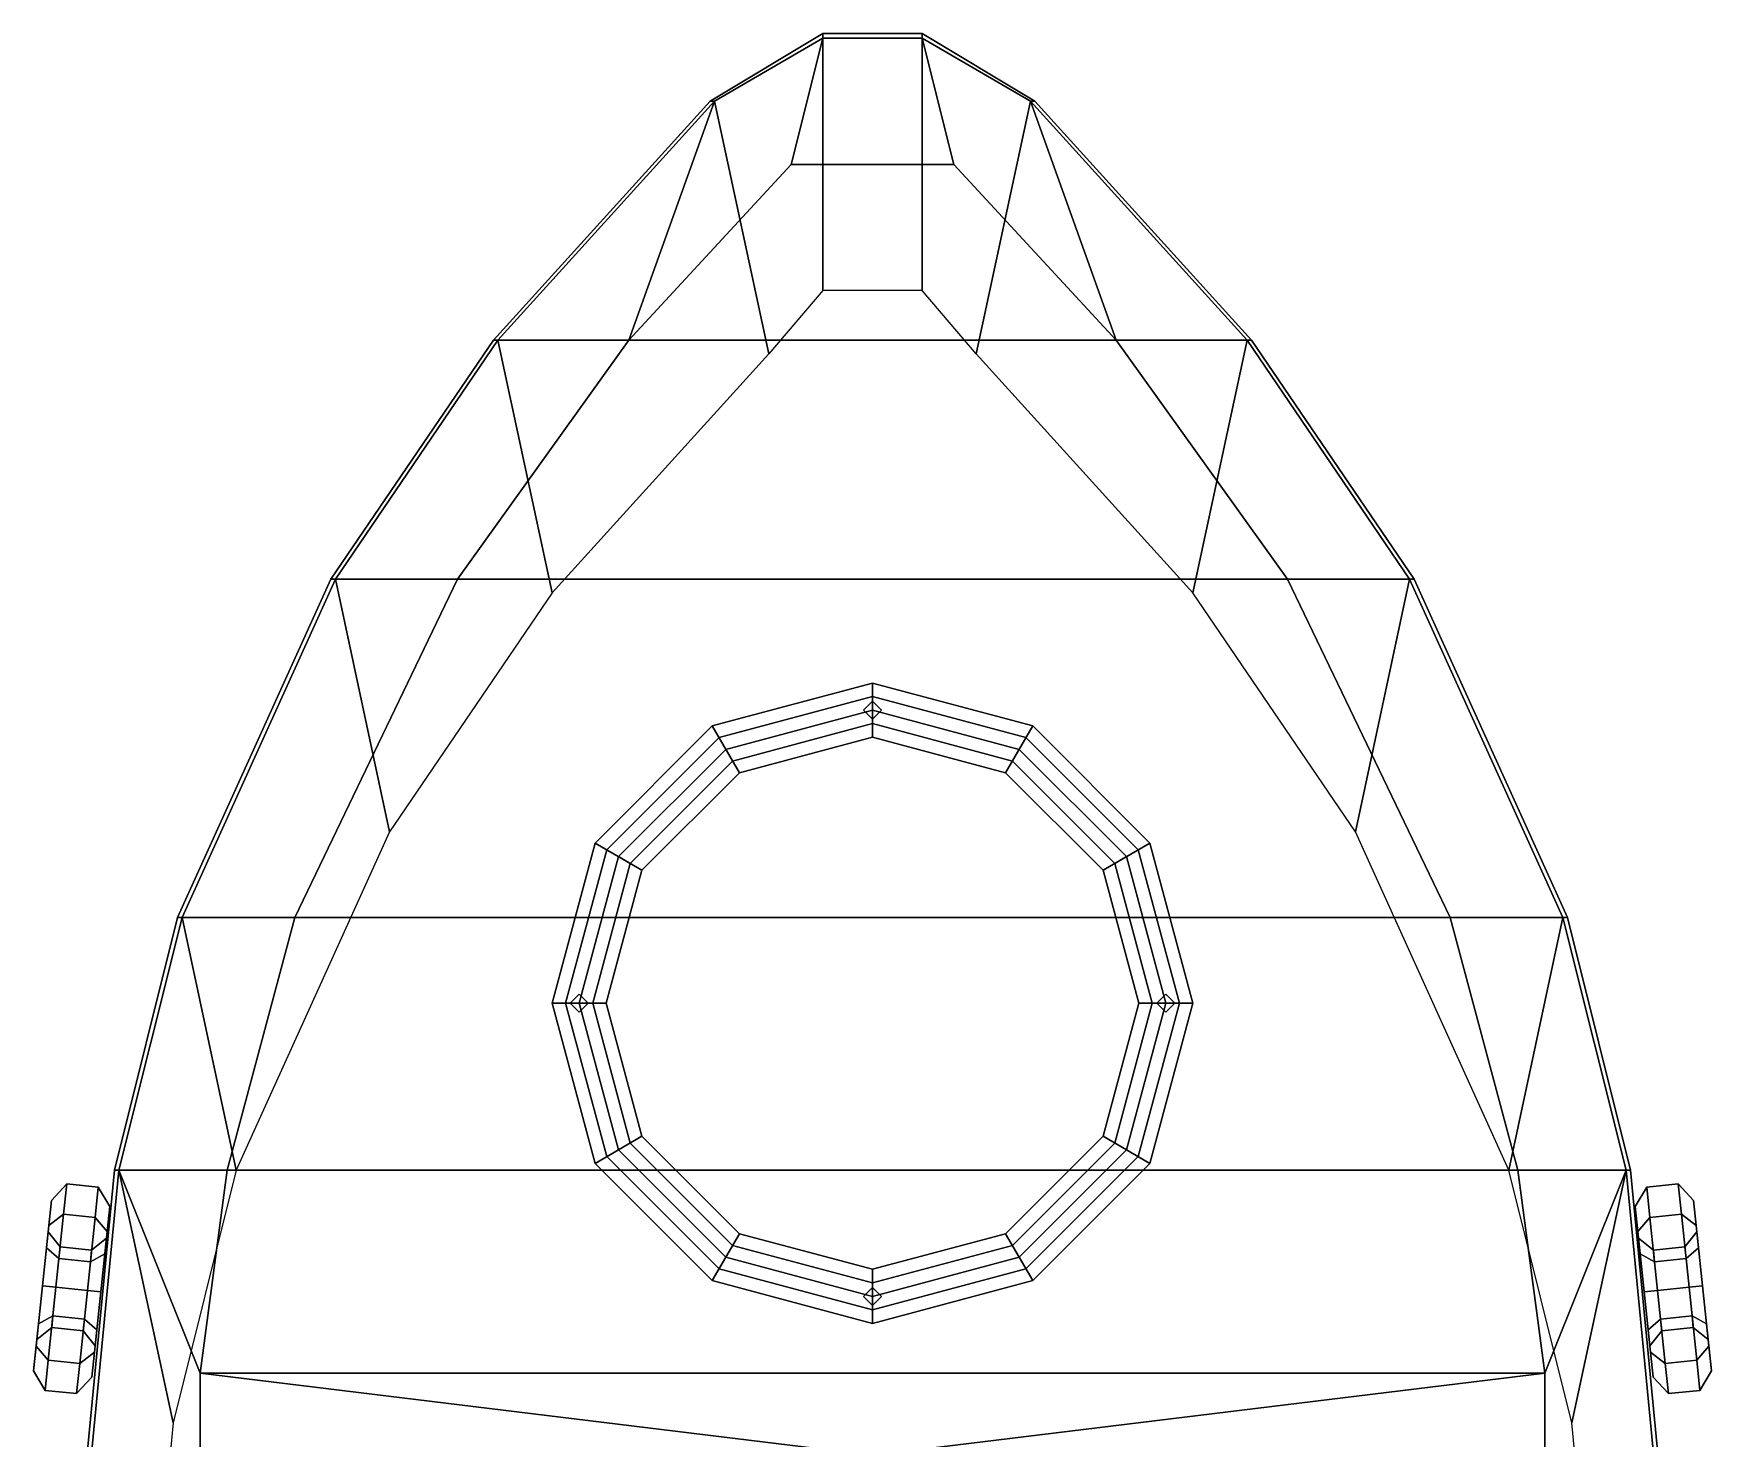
# Model space of a CAD drawing. Extents: x -1.94 to 1.94, y -4.85 to 4.88.
# Drawn here: x -1.859 to 1.859, y 1.765 to 4.88 of the extents above; entities that cross this region are included whole.
import ezdxf

# ---------------------------------------------------------------- set-up
doc = ezdxf.new("R2010")
doc.units = 0
doc.layers.get('0').update_dxf_attribs({"linetype": 'CONTINUOUS'})
doc.layers.add('DECK', color=3, linetype='CONTINUOUS')
doc.layers.add('TIRES', color=2, linetype='CONTINUOUS')

msp = doc.modelspace()

# ---------------------------------------------------------------- linework, layer by layer
for points in [[(-0.11, 4.31), (-0.23, 4.17), (-0.35, 4.73, 0.69), (-0.11, 4.87, 0.69)], [(-0.35, 4.73, 0.83), (-0.11, 4.87, 0.83), (-0.11, 4.87, 0.71), (-0.35, 4.73, 0.71)], [(-0.11, 4.87, 0.69), (0.11, 4.87, 0.69), (0.11, 4.31), (-0.11, 4.31)], [(-0.11, 4.87, 0.83), (0.11, 4.87, 0.83), (0.11, 4.87, 0.71), (-0.11, 4.87, 0.71)], [(0.11, 4.87, 0.69), (0.35, 4.73, 0.69), (0.23, 4.17), (0.11, 4.31)], [(0.11, 4.87, 0.83), (0.35, 4.73, 0.83), (0.35, 4.73, 0.71), (0.11, 4.87, 0.71)], [(-0.23, 4.17), (-0.71, 3.64), (-0.83, 4.2, 0.71), (-0.35, 4.73, 0.69)], [(-0.83, 4.2, 0.85), (-0.35, 4.73, 0.83), (-0.35, 4.73, 0.71), (-0.83, 4.2, 0.73)], [(0.35, 4.73, 0.69), (0.83, 4.2, 0.71), (0.71, 3.64), (0.23, 4.17)], [(0.35, 4.73, 0.83), (0.83, 4.2, 0.85), (0.83, 4.2, 0.73), (0.35, 4.73, 0.71)], [(-0.71, 3.64), (-1.07, 3.11), (-1.19, 3.67, 0.73), (-0.83, 4.2, 0.71)], [(-1.19, 3.67, 0.87), (-0.83, 4.2, 0.85), (-0.83, 4.2, 0.73), (-1.19, 3.67, 0.75)], [(0.83, 4.2, 0.71), (1.19, 3.67, 0.73), (1.07, 3.11), (0.71, 3.64)], [(0.83, 4.2, 0.85), (1.19, 3.67, 0.87), (1.19, 3.67, 0.75), (0.83, 4.2, 0.73)], [(-1.07, 3.11), (-1.41, 2.36), (-1.53, 2.92, 0.74), (-1.19, 3.67, 0.73)], [(-1.53, 2.92, 0.88), (-1.19, 3.67, 0.87), (-1.19, 3.67, 0.75), (-1.53, 2.92, 0.76)], [(1.19, 3.67, 0.73), (1.53, 2.92, 0.74), (1.41, 2.36), (1.07, 3.11)], [(1.19, 3.67, 0.87), (1.53, 2.92, 0.88), (1.53, 2.92, 0.76), (1.19, 3.67, 0.75)], [(-1.41, 2.36), (-1.55, 1.8), (-1.67, 2.36, 0.75), (-1.53, 2.92, 0.74)], [(-1.67, 2.36, 0.89), (-1.53, 2.92, 0.88), (-1.53, 2.92, 0.76), (-1.67, 2.36, 0.77)], [(1.53, 2.92, 0.74), (1.67, 2.36, 0.75), (1.55, 1.8), (1.41, 2.36)], [(1.53, 2.92, 0.88), (1.67, 2.36, 0.89), (1.67, 2.36, 0.77), (1.53, 2.92, 0.76)], [(-1.55, 1.8), (-1.68, 0.45), (-1.8, 1.01, 0.76), (-1.67, 2.36, 0.75)], [(-1.8, 1.01, 0.9), (-1.67, 2.36, 0.89), (-1.67, 2.36, 0.77), (-1.8, 1.01, 0.78)], [(1.67, 2.36, 0.75), (1.8, 1.01, 0.76), (1.68, 0.45), (1.55, 1.8)], [(1.67, 2.36, 0.89), (1.8, 1.01, 0.9), (1.8, 1.01, 0.78), (1.67, 2.36, 0.77)]]:
    msp.add_3dface(points)
at = {"layer": 'DECK'}
for points in [[(-0.11, 4.87, 0.71), (-0.11, 4.88, 0.7), (-0.36, 4.73, 0.7), (-0.35, 4.73, 0.71)], [(-0.11, 4.88, 0.7), (-0.11, 4.87, 0.69), (-0.35, 4.73, 0.69), (-0.36, 4.73, 0.7)], [(0.11, 4.87, 0.71), (0.11, 4.88, 0.7), (-0.11, 4.88, 0.7), (-0.11, 4.87, 0.71)], [(0.11, 4.88, 0.7), (0.11, 4.87, 0.69), (-0.11, 4.87, 0.69), (-0.11, 4.88, 0.7)], [(0.11, 4.88, 0.7), (0.11, 4.87, 0.71), (0.35, 4.73, 0.71), (0.36, 4.73, 0.7)], [(0.11, 4.87, 0.69), (0.11, 4.88, 0.7), (0.36, 4.73, 0.7), (0.35, 4.73, 0.69)], [(-0.11, 4.87, 0.83), (-0.35, 4.73, 0.83), (-0.54, 4.2, 0.85), (-0.18, 4.59, 0.8353)], [(0.11, 4.87, 0.83), (-0.11, 4.87, 0.83), (-0.18, 4.59, 0.8353), (0.18, 4.59, 0.8353)], [(0.35, 4.73, 0.83), (0.11, 4.87, 0.83), (0.18, 4.59, 0.8353), (0.54, 4.2, 0.85)], [(-0.35, 4.73, 0.71), (-0.36, 4.73, 0.7), (-0.84, 4.2, 0.72), (-0.83, 4.2, 0.73)], [(-0.36, 4.73, 0.7), (-0.35, 4.73, 0.69), (-0.83, 4.2, 0.71), (-0.84, 4.2, 0.72)], [(-0.35, 4.73, 0.83), (-0.83, 4.2, 0.85), (-0.54, 4.2, 0.85)], [(0.36, 4.73, 0.7), (0.35, 4.73, 0.71), (0.83, 4.2, 0.73), (0.84, 4.2, 0.72)], [(0.35, 4.73, 0.69), (0.36, 4.73, 0.7), (0.84, 4.2, 0.72), (0.83, 4.2, 0.71)], [(0.83, 4.2, 0.85), (0.35, 4.73, 0.83), (0.54, 4.2, 0.85)], [(-0.18, 4.59, 0.69), (-0.54, 4.2, 0.69), (0.54, 4.2, 0.69), (0.18, 4.59, 0.69)], [(-0.18, 4.59, 0.8353), (-0.54, 4.2, 0.85), (-0.54, 4.2, 0.69), (-0.18, 4.59, 0.69)], [(0.18, 4.59, 0.8353), (-0.18, 4.59, 0.8353), (-0.18, 4.59, 0.69), (0.18, 4.59, 0.69)], [(0.54, 4.2, 0.85), (0.18, 4.59, 0.8353), (0.18, 4.59, 0.69), (0.54, 4.2, 0.69)], [(-0.83, 4.2, 0.73), (-0.84, 4.2, 0.72), (-1.2, 3.67, 0.74), (-1.19, 3.67, 0.75)], [(-0.84, 4.2, 0.72), (-0.83, 4.2, 0.71), (-1.19, 3.67, 0.73), (-1.2, 3.67, 0.74)], [(-0.92, 3.67, 0.87), (-0.54, 4.2, 0.85), (-0.83, 4.2, 0.85), (-1.19, 3.67, 0.87)], [(0.92, 3.67, 0.69), (0.54, 4.2, 0.69), (-0.54, 4.2, 0.69), (-0.92, 3.67, 0.69)], [(-0.92, 3.67, 0.69), (-0.54, 4.2, 0.69), (-0.54, 4.2, 0.85), (-0.92, 3.67, 0.87)], [(0.92, 3.67, 0.87), (0.54, 4.2, 0.85), (0.54, 4.2, 0.69), (0.92, 3.67, 0.69)], [(1.19, 3.67, 0.87), (0.83, 4.2, 0.85), (0.54, 4.2, 0.85), (0.92, 3.67, 0.87)], [(0.84, 4.2, 0.72), (0.83, 4.2, 0.73), (1.19, 3.67, 0.75), (1.2, 3.67, 0.74)], [(0.83, 4.2, 0.71), (0.84, 4.2, 0.72), (1.2, 3.67, 0.74), (1.19, 3.67, 0.73)], [(-1.19, 3.67, 0.75), (-1.2, 3.67, 0.74), (-1.54, 2.92, 0.75), (-1.53, 2.92, 0.76)], [(-1.2, 3.67, 0.74), (-1.19, 3.67, 0.73), (-1.53, 2.92, 0.74), (-1.54, 2.92, 0.75)], [(-1.28, 2.92, 0.88), (-0.92, 3.67, 0.87), (-1.19, 3.67, 0.87), (-1.53, 2.92, 0.88)], [(-0.92, 3.67, 0.69), (-1.28, 2.92, 0.69), (1.28, 2.92, 0.69), (0.92, 3.67, 0.69)], [(-1.28, 2.92, 0.69), (-0.92, 3.67, 0.69), (-0.92, 3.67, 0.87), (-1.28, 2.92, 0.88)], [(1.28, 2.92, 0.88), (0.92, 3.67, 0.87), (0.92, 3.67, 0.69), (1.28, 2.92, 0.69)], [(1.53, 2.92, 0.88), (1.19, 3.67, 0.87), (0.92, 3.67, 0.87), (1.28, 2.92, 0.88)], [(1.2, 3.67, 0.74), (1.19, 3.67, 0.75), (1.53, 2.92, 0.76), (1.54, 2.92, 0.75)], [(1.19, 3.67, 0.73), (1.2, 3.67, 0.74), (1.54, 2.92, 0.75), (1.53, 2.92, 0.74)], [(0, 3.44, 0.69), (-0.355, 3.3449, 0.69), (-0.355, 3.3449, 0.9), (0, 3.44, 0.9)], [(0, 3.44, 0.9), (-0.355, 3.3449, 0.9), (-0.295, 3.241, 0.9), (0, 3.32, 0.9)], [(0.355, 3.3449, 0.69), (0, 3.44, 0.69), (0, 3.44, 0.9), (0.355, 3.3449, 0.9)], [(0.355, 3.3449, 0.9), (0, 3.44, 0.9), (0, 3.32, 0.9), (0.295, 3.241, 0.9)], [(-0.34, 3.3189, 1), (-0.325, 3.2929, 1.03), (0, 3.38, 1.03), (0, 3.41, 1)], [(-0.325, 3.2929, 0.97), (-0.34, 3.3189, 1), (0, 3.41, 1), (0, 3.38, 0.97)], [(0, 3.4, 0.9), (-0.02, 3.38, 0.9), (-0.02, 3.38, 1), (0, 3.4, 1)], [(0, 3.41, 1), (0, 3.38, 1.03), (0.325, 3.2929, 1.03), (0.34, 3.3189, 1)], [(0, 3.38, 0.97), (0, 3.41, 1), (0.34, 3.3189, 1), (0.325, 3.2929, 0.97)], [(0.02, 3.38, 0.9), (0, 3.4, 0.9), (0, 3.4, 1), (0.02, 3.38, 1)], [(-0.325, 3.2929, 1.03), (-0.31, 3.2669, 1), (0, 3.35, 1), (0, 3.38, 1.03)], [(-0.31, 3.2669, 1), (-0.325, 3.2929, 0.97), (0, 3.38, 0.97), (0, 3.35, 1)], [(-0.02, 3.38, 0.9), (0, 3.36, 0.9), (0, 3.36, 1), (-0.02, 3.38, 1)], [(0, 3.38, 1.03), (0, 3.35, 1), (0.31, 3.2669, 1), (0.325, 3.2929, 1.03)], [(0, 3.35, 1), (0, 3.38, 0.97), (0.325, 3.2929, 0.97), (0.31, 3.2669, 1)], [(0, 3.36, 0.9), (0.02, 3.38, 0.9), (0.02, 3.38, 1), (0, 3.36, 1)], [(-0.355, 3.3449, 0.69), (-0.6149, 3.085, 0.69), (-0.6149, 3.085, 0.9), (-0.355, 3.3449, 0.9)], [(-0.355, 3.3449, 0.9), (-0.6149, 3.085, 0.9), (-0.511, 3.025, 0.9), (-0.295, 3.241, 0.9)], [(-0.5889, 3.07, 1), (-0.5629, 3.055, 1.03), (-0.325, 3.2929, 1.03), (-0.34, 3.3189, 1)], [(-0.5629, 3.055, 0.97), (-0.5889, 3.07, 1), (-0.34, 3.3189, 1), (-0.325, 3.2929, 0.97)], [(-0.295, 3.241, 0.69), (0, 3.32, 0.69), (0, 3.32, 0.9), (-0.295, 3.241, 0.9)], [(0, 3.32, 0.69), (0.295, 3.241, 0.69), (0.295, 3.241, 0.9), (0, 3.32, 0.9)], [(0.6149, 3.085, 0.9), (0.355, 3.3449, 0.9), (0.295, 3.241, 0.9), (0.511, 3.025, 0.9)], [(0.34, 3.3189, 1), (0.325, 3.2929, 1.03), (0.5629, 3.055, 1.03), (0.5889, 3.07, 1)], [(0.325, 3.2929, 0.97), (0.34, 3.3189, 1), (0.5889, 3.07, 1), (0.5629, 3.055, 0.97)], [(0.6149, 3.085, 0.69), (0.355, 3.3449, 0.69), (0.355, 3.3449, 0.9), (0.6149, 3.085, 0.9)], [(-0.5629, 3.055, 1.03), (-0.5369, 3.04, 1), (-0.31, 3.2669, 1), (-0.325, 3.2929, 1.03)], [(-0.5369, 3.04, 1), (-0.5629, 3.055, 0.97), (-0.325, 3.2929, 0.97), (-0.31, 3.2669, 1)], [(0.325, 3.2929, 1.03), (0.31, 3.2669, 1), (0.5369, 3.04, 1), (0.5629, 3.055, 1.03)], [(0.31, 3.2669, 1), (0.325, 3.2929, 0.97), (0.5629, 3.055, 0.97), (0.5369, 3.04, 1)], [(-0.511, 3.025, 0.69), (-0.295, 3.241, 0.69), (-0.295, 3.241, 0.9), (-0.511, 3.025, 0.9)], [(0.295, 3.241, 0.69), (0.511, 3.025, 0.69), (0.511, 3.025, 0.9), (0.295, 3.241, 0.9)], [(-0.6149, 3.085, 0.69), (-0.71, 2.73, 0.69), (-0.71, 2.73, 0.9), (-0.6149, 3.085, 0.9)], [(-0.6149, 3.085, 0.9), (-0.71, 2.73, 0.9), (-0.59, 2.73, 0.9), (-0.511, 3.025, 0.9)], [(-0.68, 2.73, 1), (-0.65, 2.73, 1.03), (-0.5629, 3.055, 1.03), (-0.5889, 3.07, 1)], [(-0.65, 2.73, 0.97), (-0.68, 2.73, 1), (-0.5889, 3.07, 1), (-0.5629, 3.055, 0.97)], [(-0.65, 2.73, 1.03), (-0.62, 2.73, 1), (-0.5369, 3.04, 1), (-0.5629, 3.055, 1.03)], [(-0.62, 2.73, 1), (-0.65, 2.73, 0.97), (-0.5629, 3.055, 0.97), (-0.5369, 3.04, 1)], [(0.71, 2.73, 0.9), (0.6149, 3.085, 0.9), (0.511, 3.025, 0.9), (0.59, 2.73, 0.9)], [(0.5629, 3.055, 1.03), (0.5369, 3.04, 1), (0.62, 2.73, 1), (0.65, 2.73, 1.03)], [(0.5369, 3.04, 1), (0.5629, 3.055, 0.97), (0.65, 2.73, 0.97), (0.62, 2.73, 1)], [(0.5889, 3.07, 1), (0.5629, 3.055, 1.03), (0.65, 2.73, 1.03), (0.68, 2.73, 1)], [(0.5629, 3.055, 0.97), (0.5889, 3.07, 1), (0.68, 2.73, 1), (0.65, 2.73, 0.97)], [(0.71, 2.73, 0.69), (0.6149, 3.085, 0.69), (0.6149, 3.085, 0.9), (0.71, 2.73, 0.9)], [(-0.59, 2.73, 0.69), (-0.511, 3.025, 0.69), (-0.511, 3.025, 0.9), (-0.59, 2.73, 0.9)], [(0.511, 3.025, 0.69), (0.59, 2.73, 0.69), (0.59, 2.73, 0.9), (0.511, 3.025, 0.9)], [(-1.53, 2.92, 0.76), (-1.54, 2.92, 0.75), (-1.68, 2.36, 0.76), (-1.67, 2.36, 0.77)], [(-1.54, 2.92, 0.75), (-1.53, 2.92, 0.74), (-1.67, 2.36, 0.75), (-1.68, 2.36, 0.76)], [(-1.43, 2.36, 0.89), (-1.28, 2.92, 0.88), (-1.53, 2.92, 0.88), (-1.67, 2.36, 0.89)], [(1.43, 2.36, 0.69), (1.28, 2.92, 0.69), (-1.28, 2.92, 0.69), (-1.43, 2.36, 0.69)], [(-1.43, 2.36, 0.69), (-1.28, 2.92, 0.69), (-1.28, 2.92, 0.88), (-1.43, 2.36, 0.89)], [(1.43, 2.36, 0.89), (1.28, 2.92, 0.88), (1.28, 2.92, 0.69), (1.43, 2.36, 0.69)], [(1.67, 2.36, 0.89), (1.53, 2.92, 0.88), (1.28, 2.92, 0.88), (1.43, 2.36, 0.89)], [(1.54, 2.92, 0.75), (1.53, 2.92, 0.76), (1.67, 2.36, 0.77), (1.68, 2.36, 0.76)], [(1.53, 2.92, 0.74), (1.54, 2.92, 0.75), (1.68, 2.36, 0.76), (1.67, 2.36, 0.75)], [(-0.71, 2.73, 0.69), (-0.6149, 2.375, 0.69), (-0.6149, 2.375, 0.9), (-0.71, 2.73, 0.9)], [(-0.71, 2.73, 0.9), (-0.6149, 2.375, 0.9), (-0.511, 2.435, 0.9), (-0.59, 2.73, 0.9)], [(-0.5889, 2.39, 1), (-0.5629, 2.405, 1.03), (-0.65, 2.73, 1.03), (-0.68, 2.73, 1)], [(-0.5629, 2.405, 0.97), (-0.5889, 2.39, 1), (-0.68, 2.73, 1), (-0.65, 2.73, 0.97)], [(-0.65, 2.75, 0.9), (-0.67, 2.73, 0.9), (-0.67, 2.73, 1), (-0.65, 2.75, 1)], [(-0.67, 2.73, 0.9), (-0.65, 2.71, 0.9), (-0.65, 2.71, 1), (-0.67, 2.73, 1)], [(-0.63, 2.73, 0.9), (-0.65, 2.75, 0.9), (-0.65, 2.75, 1), (-0.63, 2.73, 1)], [(-0.5629, 2.405, 1.03), (-0.5369, 2.42, 1), (-0.62, 2.73, 1), (-0.65, 2.73, 1.03)], [(-0.5369, 2.42, 1), (-0.5629, 2.405, 0.97), (-0.65, 2.73, 0.97), (-0.62, 2.73, 1)], [(-0.65, 2.71, 0.9), (-0.63, 2.73, 0.9), (-0.63, 2.73, 1), (-0.65, 2.71, 1)], [(-0.511, 2.435, 0.69), (-0.59, 2.73, 0.69), (-0.59, 2.73, 0.9), (-0.511, 2.435, 0.9)], [(0.59, 2.73, 0.69), (0.511, 2.435, 0.69), (0.511, 2.435, 0.9), (0.59, 2.73, 0.9)], [(0.6149, 2.375, 0.9), (0.71, 2.73, 0.9), (0.59, 2.73, 0.9), (0.511, 2.435, 0.9)], [(0.65, 2.73, 1.03), (0.62, 2.73, 1), (0.5369, 2.42, 1), (0.5629, 2.405, 1.03)], [(0.62, 2.73, 1), (0.65, 2.73, 0.97), (0.5629, 2.405, 0.97), (0.5369, 2.42, 1)], [(0.68, 2.73, 1), (0.65, 2.73, 1.03), (0.5629, 2.405, 1.03), (0.5889, 2.39, 1)], [(0.65, 2.73, 0.97), (0.68, 2.73, 1), (0.5889, 2.39, 1), (0.5629, 2.405, 0.97)], [(0.6149, 2.375, 0.69), (0.71, 2.73, 0.69), (0.71, 2.73, 0.9), (0.6149, 2.375, 0.9)], [(0.65, 2.75, 0.9), (0.63, 2.73, 0.9), (0.63, 2.73, 1), (0.65, 2.75, 1)], [(0.63, 2.73, 0.9), (0.65, 2.71, 0.9), (0.65, 2.71, 1), (0.63, 2.73, 1)], [(0.67, 2.73, 0.9), (0.65, 2.75, 0.9), (0.65, 2.75, 1), (0.67, 2.73, 1)], [(0.65, 2.71, 0.9), (0.67, 2.73, 0.9), (0.67, 2.73, 1), (0.65, 2.71, 1)], [(-0.6149, 2.375, 0.9), (-0.355, 2.1151, 0.9), (-0.295, 2.219, 0.9), (-0.511, 2.435, 0.9)], [(-0.325, 2.1671, 1.03), (-0.31, 2.1931, 1), (-0.5369, 2.42, 1), (-0.5629, 2.405, 1.03)], [(-0.31, 2.1931, 1), (-0.325, 2.1671, 0.97), (-0.5629, 2.405, 0.97), (-0.5369, 2.42, 1)], [(-0.295, 2.219, 0.69), (-0.511, 2.435, 0.69), (-0.511, 2.435, 0.9), (-0.295, 2.219, 0.9)], [(0.511, 2.435, 0.69), (0.295, 2.219, 0.69), (0.295, 2.219, 0.9), (0.511, 2.435, 0.9)], [(0.355, 2.1151, 0.9), (0.6149, 2.375, 0.9), (0.511, 2.435, 0.9), (0.295, 2.219, 0.9)], [(0.5629, 2.405, 1.03), (0.5369, 2.42, 1), (0.31, 2.1931, 1), (0.325, 2.1671, 1.03)], [(0.5369, 2.42, 1), (0.5629, 2.405, 0.97), (0.325, 2.1671, 0.97), (0.31, 2.1931, 1)], [(-0.34, 2.1411, 1), (-0.325, 2.1671, 1.03), (-0.5629, 2.405, 1.03), (-0.5889, 2.39, 1)], [(-0.325, 2.1671, 0.97), (-0.34, 2.1411, 1), (-0.5889, 2.39, 1), (-0.5629, 2.405, 0.97)], [(0.5889, 2.39, 1), (0.5629, 2.405, 1.03), (0.325, 2.1671, 1.03), (0.34, 2.1411, 1)], [(0.5629, 2.405, 0.97), (0.5889, 2.39, 1), (0.34, 2.1411, 1), (0.325, 2.1671, 0.97)], [(-1.67, 2.36, 0.77), (-1.68, 2.36, 0.76), (-1.81, 1.01, 0.77), (-1.8, 1.01, 0.78)], [(-1.68, 2.36, 0.76), (-1.67, 2.36, 0.75), (-1.8, 1.01, 0.76), (-1.81, 1.01, 0.77)], [(-1.49, 1.57, 0.8959), (-1.49, 1.91, 0.8933), (-1.67, 2.36, 0.89), (-1.8, 1.01, 0.9)], [(-1.49, 1.91, 0.8933), (-1.43, 2.36, 0.89), (-1.67, 2.36, 0.89)], [(-1.43, 2.36, 0.69), (-1.49, 1.91, 0.69), (1.49, 1.91, 0.69), (1.43, 2.36, 0.69)], [(-1.49, 1.91, 0.69), (-1.43, 2.36, 0.69), (-1.43, 2.36, 0.89), (-1.49, 1.91, 0.8933)], [(-0.6149, 2.375, 0.69), (-0.355, 2.1151, 0.69), (-0.355, 2.1151, 0.9), (-0.6149, 2.375, 0.9)], [(0.355, 2.1151, 0.69), (0.6149, 2.375, 0.69), (0.6149, 2.375, 0.9), (0.355, 2.1151, 0.9)], [(1.49, 1.91, 0.8933), (1.43, 2.36, 0.89), (1.43, 2.36, 0.69), (1.49, 1.91, 0.69)], [(1.67, 2.36, 0.89), (1.67, 2.36, 0.89), (1.43, 2.36, 0.89), (1.49, 1.91, 0.8933)], [(1.8, 1.01, 0.9), (1.67, 2.36, 0.89), (1.49, 1.91, 0.8933), (1.49, 1.57, 0.8959)], [(1.68, 2.36, 0.76), (1.67, 2.36, 0.77), (1.8, 1.01, 0.78), (1.81, 1.01, 0.77)], [(1.67, 2.36, 0.75), (1.68, 2.36, 0.76), (1.81, 1.01, 0.77), (1.8, 1.01, 0.76)], [(-0.355, 2.1151, 0.9), (0, 2.02, 0.9), (0, 2.14, 0.9), (-0.295, 2.219, 0.9)], [(0, 2.14, 0.69), (-0.295, 2.219, 0.69), (-0.295, 2.219, 0.9), (0, 2.14, 0.9)], [(0.295, 2.219, 0.69), (0, 2.14, 0.69), (0, 2.14, 0.9), (0.295, 2.219, 0.9)], [(0, 2.02, 0.9), (0.355, 2.1151, 0.9), (0.295, 2.219, 0.9), (0, 2.14, 0.9)], [(0, 2.05, 1), (0, 2.08, 1.03), (-0.325, 2.1671, 1.03), (-0.34, 2.1411, 1)], [(0, 2.08, 0.97), (0, 2.05, 1), (-0.34, 2.1411, 1), (-0.325, 2.1671, 0.97)], [(0, 2.08, 1.03), (0, 2.11, 1), (-0.31, 2.1931, 1), (-0.325, 2.1671, 1.03)], [(0, 2.11, 1), (0, 2.08, 0.97), (-0.325, 2.1671, 0.97), (-0.31, 2.1931, 1)], [(0.325, 2.1671, 1.03), (0.31, 2.1931, 1), (0, 2.11, 1), (0, 2.08, 1.03)], [(0.31, 2.1931, 1), (0.325, 2.1671, 0.97), (0, 2.08, 0.97), (0, 2.11, 1)], [(0.34, 2.1411, 1), (0.325, 2.1671, 1.03), (0, 2.08, 1.03), (0, 2.05, 1)], [(0.325, 2.1671, 0.97), (0.34, 2.1411, 1), (0, 2.05, 1), (0, 2.08, 0.97)], [(-0.355, 2.1151, 0.69), (0, 2.02, 0.69), (0, 2.02, 0.9), (-0.355, 2.1151, 0.9)], [(0, 2.1, 0.9), (-0.02, 2.08, 0.9), (-0.02, 2.08, 1), (0, 2.1, 1)], [(0, 2.02, 0.69), (0.355, 2.1151, 0.69), (0.355, 2.1151, 0.9), (0, 2.02, 0.9)], [(0.02, 2.08, 0.9), (0, 2.1, 0.9), (0, 2.1, 1), (0.02, 2.08, 1)], [(-0.02, 2.08, 0.9), (0, 2.06, 0.9), (0, 2.06, 1), (-0.02, 2.08, 1)], [(0, 2.06, 0.9), (0.02, 2.08, 0.9), (0.02, 2.08, 1), (0, 2.06, 1)], [(-1.49, 1.57, 0.69), (-1.49, 1.91, 0.69), (-1.49, 1.91, 0.8933), (-1.49, 1.57, 0.8959)], [(-1.49, 1.57, 0.69), (-0.02, 1.73, 0.69), (-1.49, 1.91, 0.69)], [(-0.02, 1.73, 0.69), (0.02, 1.73, 0.69), (1.49, 1.91, 0.69), (-1.49, 1.91, 0.69)], [(1.49, 1.57, 0.69), (1.49, 1.91, 0.69), (0.02, 1.73, 0.69)], [(1.49, 1.57, 0.8959), (1.49, 1.91, 0.8933), (1.49, 1.91, 0.69), (1.49, 1.57, 0.69)]]:
    msp.add_3dface(points, dxfattribs=at)
at = {"layer": 'TIRES'}
for points in [[(-1.7925, 2.2622, 0.8626), (-1.7854, 2.3292, 0.7), (-1.8194, 2.2925, 0.7), (-1.8252, 2.2372, 0.8344)], [(-1.7854, 2.3292, 0.7), (-1.7925, 2.2622, 0.5374), (-1.8252, 2.2372, 0.5656), (-1.8194, 2.2925, 0.7)], [(-1.7228, 2.2549, 0.8626), (-1.7158, 2.3219, 0.7), (-1.7854, 2.3292, 0.7), (-1.7925, 2.2622, 0.8626)], [(-1.7158, 2.3219, 0.7), (-1.7228, 2.2549, 0.5374), (-1.7925, 2.2622, 0.5374), (-1.7854, 2.3292, 0.7)], [(-1.7158, 2.3219, 0.7), (-1.7228, 2.2549, 0.8626), (-1.696, 2.2236, 0.8344), (-1.6901, 2.279, 0.7)], [(-1.7228, 2.2549, 0.5374), (-1.7158, 2.3219, 0.7), (-1.6901, 2.279, 0.7), (-1.696, 2.2236, 0.5656)], [(1.7158, 2.3219, 0.7), (1.7228, 2.2549, 0.5374), (1.696, 2.2236, 0.5656), (1.6901, 2.279, 0.7)], [(1.7228, 2.2549, 0.8626), (1.7158, 2.3219, 0.7), (1.6901, 2.279, 0.7), (1.696, 2.2236, 0.8344)], [(1.7228, 2.2549, 0.5374), (1.7158, 2.3219, 0.7), (1.7854, 2.3292, 0.7), (1.7925, 2.2622, 0.5374)], [(1.7158, 2.3219, 0.7), (1.7228, 2.2549, 0.8626), (1.7925, 2.2622, 0.8626), (1.7854, 2.3292, 0.7)], [(1.7925, 2.2622, 0.5374), (1.7854, 2.3292, 0.7), (1.8194, 2.2925, 0.7), (1.8252, 2.2372, 0.5656)], [(1.7854, 2.3292, 0.7), (1.7925, 2.2622, 0.8626), (1.8252, 2.2372, 0.8344), (1.8194, 2.2925, 0.7)], [(-1.8252, 2.2372, 0.8344), (-1.8194, 2.2925, 0.7), (-1.8267, 2.2229, 0.7), (-1.8304, 2.188, 0.7849)], [(-1.8194, 2.2925, 0.7), (-1.8252, 2.2372, 0.5656), (-1.8304, 2.188, 0.6151), (-1.8267, 2.2229, 0.7)], [(-1.6901, 2.279, 0.7), (-1.696, 2.2236, 0.8344), (-1.7011, 2.1744, 0.7849), (-1.6975, 2.2093, 0.7)], [(-1.696, 2.2236, 0.5656), (-1.6901, 2.279, 0.7), (-1.6975, 2.2093, 0.7), (-1.7011, 2.1744, 0.6151)], [(1.6901, 2.279, 0.7), (1.696, 2.2236, 0.5656), (1.7011, 2.1744, 0.6151), (1.6975, 2.2093, 0.7)], [(1.696, 2.2236, 0.8344), (1.6901, 2.279, 0.7), (1.6975, 2.2093, 0.7), (1.7011, 2.1744, 0.7849)], [(1.8252, 2.2372, 0.5656), (1.8194, 2.2925, 0.7), (1.8267, 2.2229, 0.7), (1.8304, 2.188, 0.6151)], [(1.8194, 2.2925, 0.7), (1.8252, 2.2372, 0.8344), (1.8304, 2.188, 0.7849), (1.8267, 2.2229, 0.7)], [(-1.7925, 2.2622, 0.5374), (-1.8095, 2.1005, 0.47), (-1.8393, 2.1036, 0.51), (-1.8252, 2.2372, 0.5656)], [(-1.8095, 2.1005, 0.93), (-1.7925, 2.2622, 0.8626), (-1.8252, 2.2372, 0.8344), (-1.8393, 2.1036, 0.89)], [(-1.8252, 2.2372, 0.5656), (-1.8393, 2.1036, 0.51), (-1.8393, 2.1036, 0.58), (-1.8304, 2.188, 0.6151)], [(-1.8393, 2.1036, 0.89), (-1.8252, 2.2372, 0.8344), (-1.8304, 2.188, 0.7849), (-1.8393, 2.1036, 0.82)], [(-1.7228, 2.2549, 0.5374), (-1.7398, 2.0931, 0.47), (-1.8095, 2.1005, 0.47), (-1.7925, 2.2622, 0.5374)], [(-1.7398, 2.0931, 0.93), (-1.7228, 2.2549, 0.8626), (-1.7925, 2.2622, 0.8626), (-1.8095, 2.1005, 0.93)], [(-1.7398, 2.0931, 0.47), (-1.7228, 2.2549, 0.5374), (-1.696, 2.2236, 0.5656), (-1.71, 2.09, 0.51)], [(-1.7228, 2.2549, 0.8626), (-1.7398, 2.0931, 0.93), (-1.71, 2.09, 0.89), (-1.696, 2.2236, 0.8344)], [(1.7398, 2.0931, 0.93), (1.7228, 2.2549, 0.8626), (1.696, 2.2236, 0.8344), (1.71, 2.09, 0.89)], [(1.7228, 2.2549, 0.5374), (1.7398, 2.0931, 0.47), (1.71, 2.09, 0.51), (1.696, 2.2236, 0.5656)], [(1.7228, 2.2549, 0.8626), (1.7398, 2.0931, 0.93), (1.8095, 2.1005, 0.93), (1.7925, 2.2622, 0.8626)], [(1.7398, 2.0931, 0.47), (1.7228, 2.2549, 0.5374), (1.7925, 2.2622, 0.5374), (1.8095, 2.1005, 0.47)], [(1.7925, 2.2622, 0.8626), (1.8095, 2.1005, 0.93), (1.8393, 2.1036, 0.89), (1.8252, 2.2372, 0.8344)], [(1.8095, 2.1005, 0.47), (1.7925, 2.2622, 0.5374), (1.8252, 2.2372, 0.5656), (1.8393, 2.1036, 0.51)], [(1.8252, 2.2372, 0.8344), (1.8393, 2.1036, 0.89), (1.8393, 2.1036, 0.82), (1.8304, 2.188, 0.7849)], [(1.8393, 2.1036, 0.51), (1.8252, 2.2372, 0.5656), (1.8304, 2.188, 0.6151), (1.8393, 2.1036, 0.58)], [(-1.8, 2.19, 0.7), (-1.8028, 2.1637, 0.7636), (-1.8304, 2.188, 0.7849), (-1.8267, 2.2229, 0.7)], [(-1.8028, 2.1637, 0.6364), (-1.8, 2.19, 0.7), (-1.8267, 2.2229, 0.7), (-1.8304, 2.188, 0.6151)], [(-1.7332, 2.1564, 0.7636), (-1.7304, 2.1826, 0.7), (-1.6975, 2.2093, 0.7), (-1.7011, 2.1744, 0.7849)], [(-1.7304, 2.1826, 0.7), (-1.7332, 2.1564, 0.6364), (-1.7011, 2.1744, 0.6151), (-1.6975, 2.2093, 0.7)], [(-1.71, 2.09, 0.51), (-1.696, 2.2236, 0.5656), (-1.7011, 2.1744, 0.6151), (-1.71, 2.09, 0.58)], [(-1.696, 2.2236, 0.8344), (-1.71, 2.09, 0.89), (-1.71, 2.09, 0.82), (-1.7011, 2.1744, 0.7849)], [(1.71, 2.09, 0.89), (1.696, 2.2236, 0.8344), (1.7011, 2.1744, 0.7849), (1.71, 2.09, 0.82)], [(1.696, 2.2236, 0.5656), (1.71, 2.09, 0.51), (1.71, 2.09, 0.58), (1.7011, 2.1744, 0.6151)], [(1.7332, 2.1564, 0.6364), (1.7304, 2.1826, 0.7), (1.6975, 2.2093, 0.7), (1.7011, 2.1744, 0.6151)], [(1.7304, 2.1826, 0.7), (1.7332, 2.1564, 0.7636), (1.7011, 2.1744, 0.7849), (1.6975, 2.2093, 0.7)], [(1.8, 2.19, 0.7), (1.8028, 2.1637, 0.6364), (1.8304, 2.188, 0.6151), (1.8267, 2.2229, 0.7)], [(1.8028, 2.1637, 0.7636), (1.8, 2.19, 0.7), (1.8267, 2.2229, 0.7), (1.8304, 2.188, 0.7849)], [(-1.8095, 2.1005, 0.61), (-1.8028, 2.1637, 0.6364), (-1.8304, 2.188, 0.6151), (-1.8393, 2.1036, 0.58)], [(-1.8028, 2.1637, 0.7636), (-1.8095, 2.1005, 0.79), (-1.8393, 2.1036, 0.82), (-1.8304, 2.188, 0.7849)], [(-1.7398, 2.0931, 0.61), (-1.7332, 2.1564, 0.6364), (-1.8028, 2.1637, 0.6364), (-1.8095, 2.1005, 0.61)], [(-1.7332, 2.1564, 0.7636), (-1.7398, 2.0931, 0.79), (-1.8095, 2.1005, 0.79), (-1.8028, 2.1637, 0.7636)], [(-1.7304, 2.1826, 0.7), (-1.7332, 2.1564, 0.7636), (-1.8028, 2.1637, 0.7636), (-1.8, 2.19, 0.7)], [(-1.7332, 2.1564, 0.6364), (-1.7304, 2.1826, 0.7), (-1.8, 2.19, 0.7), (-1.8028, 2.1637, 0.6364)], [(-1.7332, 2.1564, 0.6364), (-1.7398, 2.0931, 0.61), (-1.71, 2.09, 0.58), (-1.7011, 2.1744, 0.6151)], [(-1.7398, 2.0931, 0.79), (-1.7332, 2.1564, 0.7636), (-1.7011, 2.1744, 0.7849), (-1.71, 2.09, 0.82)], [(1.7332, 2.1564, 0.7636), (1.7398, 2.0931, 0.79), (1.71, 2.09, 0.82), (1.7011, 2.1744, 0.7849)], [(1.7398, 2.0931, 0.61), (1.7332, 2.1564, 0.6364), (1.7011, 2.1744, 0.6151), (1.71, 2.09, 0.58)], [(1.7304, 2.1826, 0.7), (1.7332, 2.1564, 0.6364), (1.8028, 2.1637, 0.6364), (1.8, 2.19, 0.7)], [(1.7332, 2.1564, 0.7636), (1.7304, 2.1826, 0.7), (1.8, 2.19, 0.7), (1.8028, 2.1637, 0.7636)], [(1.7398, 2.0931, 0.79), (1.7332, 2.1564, 0.7636), (1.8028, 2.1637, 0.7636), (1.8095, 2.1005, 0.79)], [(1.7332, 2.1564, 0.6364), (1.7398, 2.0931, 0.61), (1.8095, 2.1005, 0.61), (1.8028, 2.1637, 0.6364)], [(1.8095, 2.1005, 0.79), (1.8028, 2.1637, 0.7636), (1.8304, 2.188, 0.7849), (1.8393, 2.1036, 0.82)], [(1.8028, 2.1637, 0.6364), (1.8095, 2.1005, 0.61), (1.8393, 2.1036, 0.58), (1.8304, 2.188, 0.6151)], [(-1.8095, 2.1005, 0.47), (-1.8265, 1.9387, 0.5374), (-1.8533, 1.97, 0.5656), (-1.8393, 2.1036, 0.51)], [(-1.8393, 2.1036, 0.51), (-1.8533, 1.97, 0.5656), (-1.8482, 2.0192, 0.6151), (-1.8393, 2.1036, 0.58)], [(-1.8533, 1.97, 0.8344), (-1.8393, 2.1036, 0.89), (-1.8393, 2.1036, 0.82), (-1.8482, 2.0192, 0.7849)], [(-1.8265, 1.9387, 0.8626), (-1.8095, 2.1005, 0.93), (-1.8393, 2.1036, 0.89), (-1.8533, 1.97, 0.8344)], [(-1.8161, 2.0372, 0.6364), (-1.8095, 2.1005, 0.61), (-1.8393, 2.1036, 0.58), (-1.8482, 2.0192, 0.6151)], [(-1.8095, 2.1005, 0.79), (-1.8161, 2.0372, 0.7636), (-1.8482, 2.0192, 0.7849), (-1.8393, 2.1036, 0.82)], [(-1.7398, 2.0931, 0.47), (-1.7568, 1.9314, 0.5374), (-1.8265, 1.9387, 0.5374), (-1.8095, 2.1005, 0.47)], [(-1.7568, 1.9314, 0.8626), (-1.7398, 2.0931, 0.93), (-1.8095, 2.1005, 0.93), (-1.8265, 1.9387, 0.8626)], [(-1.7465, 2.0298, 0.6364), (-1.7398, 2.0931, 0.61), (-1.8095, 2.1005, 0.61), (-1.8161, 2.0372, 0.6364)], [(-1.7398, 2.0931, 0.79), (-1.7465, 2.0298, 0.7636), (-1.8161, 2.0372, 0.7636), (-1.8095, 2.1005, 0.79)], [(-1.7568, 1.9314, 0.5374), (-1.7398, 2.0931, 0.47), (-1.71, 2.09, 0.51), (-1.724, 1.9564, 0.5656)], [(-1.7398, 2.0931, 0.93), (-1.7568, 1.9314, 0.8626), (-1.724, 1.9564, 0.8344), (-1.71, 2.09, 0.89)], [(-1.7398, 2.0931, 0.61), (-1.7465, 2.0298, 0.6364), (-1.7189, 2.0056, 0.6151), (-1.71, 2.09, 0.58)], [(-1.7465, 2.0298, 0.7636), (-1.7398, 2.0931, 0.79), (-1.71, 2.09, 0.82), (-1.7189, 2.0056, 0.7849)], [(-1.724, 1.9564, 0.5656), (-1.71, 2.09, 0.51), (-1.71, 2.09, 0.58), (-1.7189, 2.0056, 0.6151)], [(-1.71, 2.09, 0.89), (-1.724, 1.9564, 0.8344), (-1.7189, 2.0056, 0.7849), (-1.71, 2.09, 0.82)], [(1.7568, 1.9314, 0.8626), (1.7398, 2.0931, 0.93), (1.71, 2.09, 0.89), (1.724, 1.9564, 0.8344)], [(1.7398, 2.0931, 0.79), (1.7465, 2.0298, 0.7636), (1.7189, 2.0056, 0.7849), (1.71, 2.09, 0.82)], [(1.7465, 2.0298, 0.6364), (1.7398, 2.0931, 0.61), (1.71, 2.09, 0.58), (1.7189, 2.0056, 0.6151)], [(1.7398, 2.0931, 0.47), (1.7568, 1.9314, 0.5374), (1.724, 1.9564, 0.5656), (1.71, 2.09, 0.51)], [(1.724, 1.9564, 0.8344), (1.71, 2.09, 0.89), (1.71, 2.09, 0.82), (1.7189, 2.0056, 0.7849)], [(1.71, 2.09, 0.51), (1.724, 1.9564, 0.5656), (1.7189, 2.0056, 0.6151), (1.71, 2.09, 0.58)], [(1.7398, 2.0931, 0.93), (1.7568, 1.9314, 0.8626), (1.8265, 1.9387, 0.8626), (1.8095, 2.1005, 0.93)], [(1.7465, 2.0298, 0.7636), (1.7398, 2.0931, 0.79), (1.8095, 2.1005, 0.79), (1.8161, 2.0372, 0.7636)], [(1.7398, 2.0931, 0.61), (1.7465, 2.0298, 0.6364), (1.8161, 2.0372, 0.6364), (1.8095, 2.1005, 0.61)], [(1.7568, 1.9314, 0.5374), (1.7398, 2.0931, 0.47), (1.8095, 2.1005, 0.47), (1.8265, 1.9387, 0.5374)], [(1.8095, 2.1005, 0.93), (1.8265, 1.9387, 0.8626), (1.8533, 1.97, 0.8344), (1.8393, 2.1036, 0.89)], [(1.8161, 2.0372, 0.7636), (1.8095, 2.1005, 0.79), (1.8393, 2.1036, 0.82), (1.8482, 2.0192, 0.7849)], [(1.8095, 2.1005, 0.61), (1.8161, 2.0372, 0.6364), (1.8482, 2.0192, 0.6151), (1.8393, 2.1036, 0.58)], [(1.8265, 1.9387, 0.5374), (1.8095, 2.1005, 0.47), (1.8393, 2.1036, 0.51), (1.8533, 1.97, 0.5656)], [(1.8393, 2.1036, 0.89), (1.8533, 1.97, 0.8344), (1.8482, 2.0192, 0.7849), (1.8393, 2.1036, 0.82)], [(1.8533, 1.97, 0.5656), (1.8393, 2.1036, 0.51), (1.8393, 2.1036, 0.58), (1.8482, 2.0192, 0.6151)], [(-1.8591, 1.9146, 0.7), (-1.8533, 1.97, 0.8344), (-1.8482, 2.0192, 0.7849), (-1.8518, 1.9842, 0.7)], [(-1.8533, 1.97, 0.5656), (-1.8591, 1.9146, 0.7), (-1.8518, 1.9842, 0.7), (-1.8482, 2.0192, 0.6151)], [(-1.8161, 2.0372, 0.7636), (-1.8189, 2.0109, 0.7), (-1.8518, 1.9842, 0.7), (-1.8482, 2.0192, 0.7849)], [(-1.8189, 2.0109, 0.7), (-1.8161, 2.0372, 0.6364), (-1.8482, 2.0192, 0.6151), (-1.8518, 1.9842, 0.7)], [(-1.7465, 2.0298, 0.7636), (-1.7492, 2.0036, 0.7), (-1.8189, 2.0109, 0.7), (-1.8161, 2.0372, 0.7636)], [(-1.7492, 2.0036, 0.7), (-1.7465, 2.0298, 0.6364), (-1.8161, 2.0372, 0.6364), (-1.8189, 2.0109, 0.7)], [(-1.7492, 2.0036, 0.7), (-1.7465, 2.0298, 0.7636), (-1.7189, 2.0056, 0.7849), (-1.7225, 1.9707, 0.7)], [(-1.7465, 2.0298, 0.6364), (-1.7492, 2.0036, 0.7), (-1.7225, 1.9707, 0.7), (-1.7189, 2.0056, 0.6151)], [(1.7492, 2.0036, 0.7), (1.7465, 2.0298, 0.6364), (1.7189, 2.0056, 0.6151), (1.7225, 1.9707, 0.7)], [(1.7465, 2.0298, 0.7636), (1.7492, 2.0036, 0.7), (1.7225, 1.9707, 0.7), (1.7189, 2.0056, 0.7849)], [(1.7465, 2.0298, 0.6364), (1.7492, 2.0036, 0.7), (1.8189, 2.0109, 0.7), (1.8161, 2.0372, 0.6364)], [(1.7492, 2.0036, 0.7), (1.7465, 2.0298, 0.7636), (1.8161, 2.0372, 0.7636), (1.8189, 2.0109, 0.7)], [(1.8161, 2.0372, 0.6364), (1.8189, 2.0109, 0.7), (1.8518, 1.9842, 0.7), (1.8482, 2.0192, 0.6151)], [(1.8189, 2.0109, 0.7), (1.8161, 2.0372, 0.7636), (1.8482, 2.0192, 0.7849), (1.8518, 1.9842, 0.7)], [(1.8591, 1.9146, 0.7), (1.8533, 1.97, 0.5656), (1.8482, 2.0192, 0.6151), (1.8518, 1.9842, 0.7)], [(1.8533, 1.97, 0.8344), (1.8591, 1.9146, 0.7), (1.8518, 1.9842, 0.7), (1.8482, 2.0192, 0.7849)], [(-1.724, 1.9564, 0.8344), (-1.7299, 1.901, 0.7), (-1.7225, 1.9707, 0.7), (-1.7189, 2.0056, 0.7849)], [(-1.7299, 1.901, 0.7), (-1.724, 1.9564, 0.5656), (-1.7189, 2.0056, 0.6151), (-1.7225, 1.9707, 0.7)], [(1.724, 1.9564, 0.5656), (1.7299, 1.901, 0.7), (1.7225, 1.9707, 0.7), (1.7189, 2.0056, 0.6151)], [(1.7299, 1.901, 0.7), (1.724, 1.9564, 0.8344), (1.7189, 2.0056, 0.7849), (1.7225, 1.9707, 0.7)], [(-1.8335, 1.8717, 0.7), (-1.8265, 1.9387, 0.8626), (-1.8533, 1.97, 0.8344), (-1.8591, 1.9146, 0.7)], [(-1.8265, 1.9387, 0.5374), (-1.8335, 1.8717, 0.7), (-1.8591, 1.9146, 0.7), (-1.8533, 1.97, 0.5656)], [(-1.7639, 1.8644, 0.7), (-1.7568, 1.9314, 0.8626), (-1.8265, 1.9387, 0.8626), (-1.8335, 1.8717, 0.7)], [(-1.7568, 1.9314, 0.5374), (-1.7639, 1.8644, 0.7), (-1.8335, 1.8717, 0.7), (-1.8265, 1.9387, 0.5374)], [(-1.7568, 1.9314, 0.8626), (-1.7639, 1.8644, 0.7), (-1.7299, 1.901, 0.7), (-1.724, 1.9564, 0.8344)], [(-1.7639, 1.8644, 0.7), (-1.7568, 1.9314, 0.5374), (-1.724, 1.9564, 0.5656), (-1.7299, 1.901, 0.7)], [(1.7568, 1.9314, 0.5374), (1.7639, 1.8644, 0.7), (1.7299, 1.901, 0.7), (1.724, 1.9564, 0.5656)], [(1.7639, 1.8644, 0.7), (1.7568, 1.9314, 0.8626), (1.724, 1.9564, 0.8344), (1.7299, 1.901, 0.7)], [(1.7639, 1.8644, 0.7), (1.7568, 1.9314, 0.5374), (1.8265, 1.9387, 0.5374), (1.8335, 1.8717, 0.7)], [(1.7568, 1.9314, 0.8626), (1.7639, 1.8644, 0.7), (1.8335, 1.8717, 0.7), (1.8265, 1.9387, 0.8626)], [(1.8335, 1.8717, 0.7), (1.8265, 1.9387, 0.5374), (1.8533, 1.97, 0.5656), (1.8591, 1.9146, 0.7)], [(1.8265, 1.9387, 0.8626), (1.8335, 1.8717, 0.7), (1.8591, 1.9146, 0.7), (1.8533, 1.97, 0.8344)]]:
    msp.add_3dface(points, dxfattribs=at)

doc.saveas('drawing.dxf')
